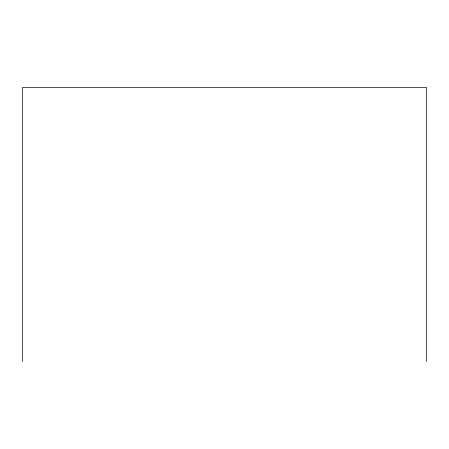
<?xml version="1.0" encoding="UTF-8"?>
<svg xmlns="http://www.w3.org/2000/svg" width="449" height="449" viewBox="0 0 449 449"><rect width="100%" height="100%" fill="white"/><g stroke="black" fill="none" stroke-linecap="round" stroke-linejoin="round"><path stroke-width="0.67" d="M426.55 361.462L426.55 87.538L22.45 87.538L22.45 361.462"/></g></svg>
